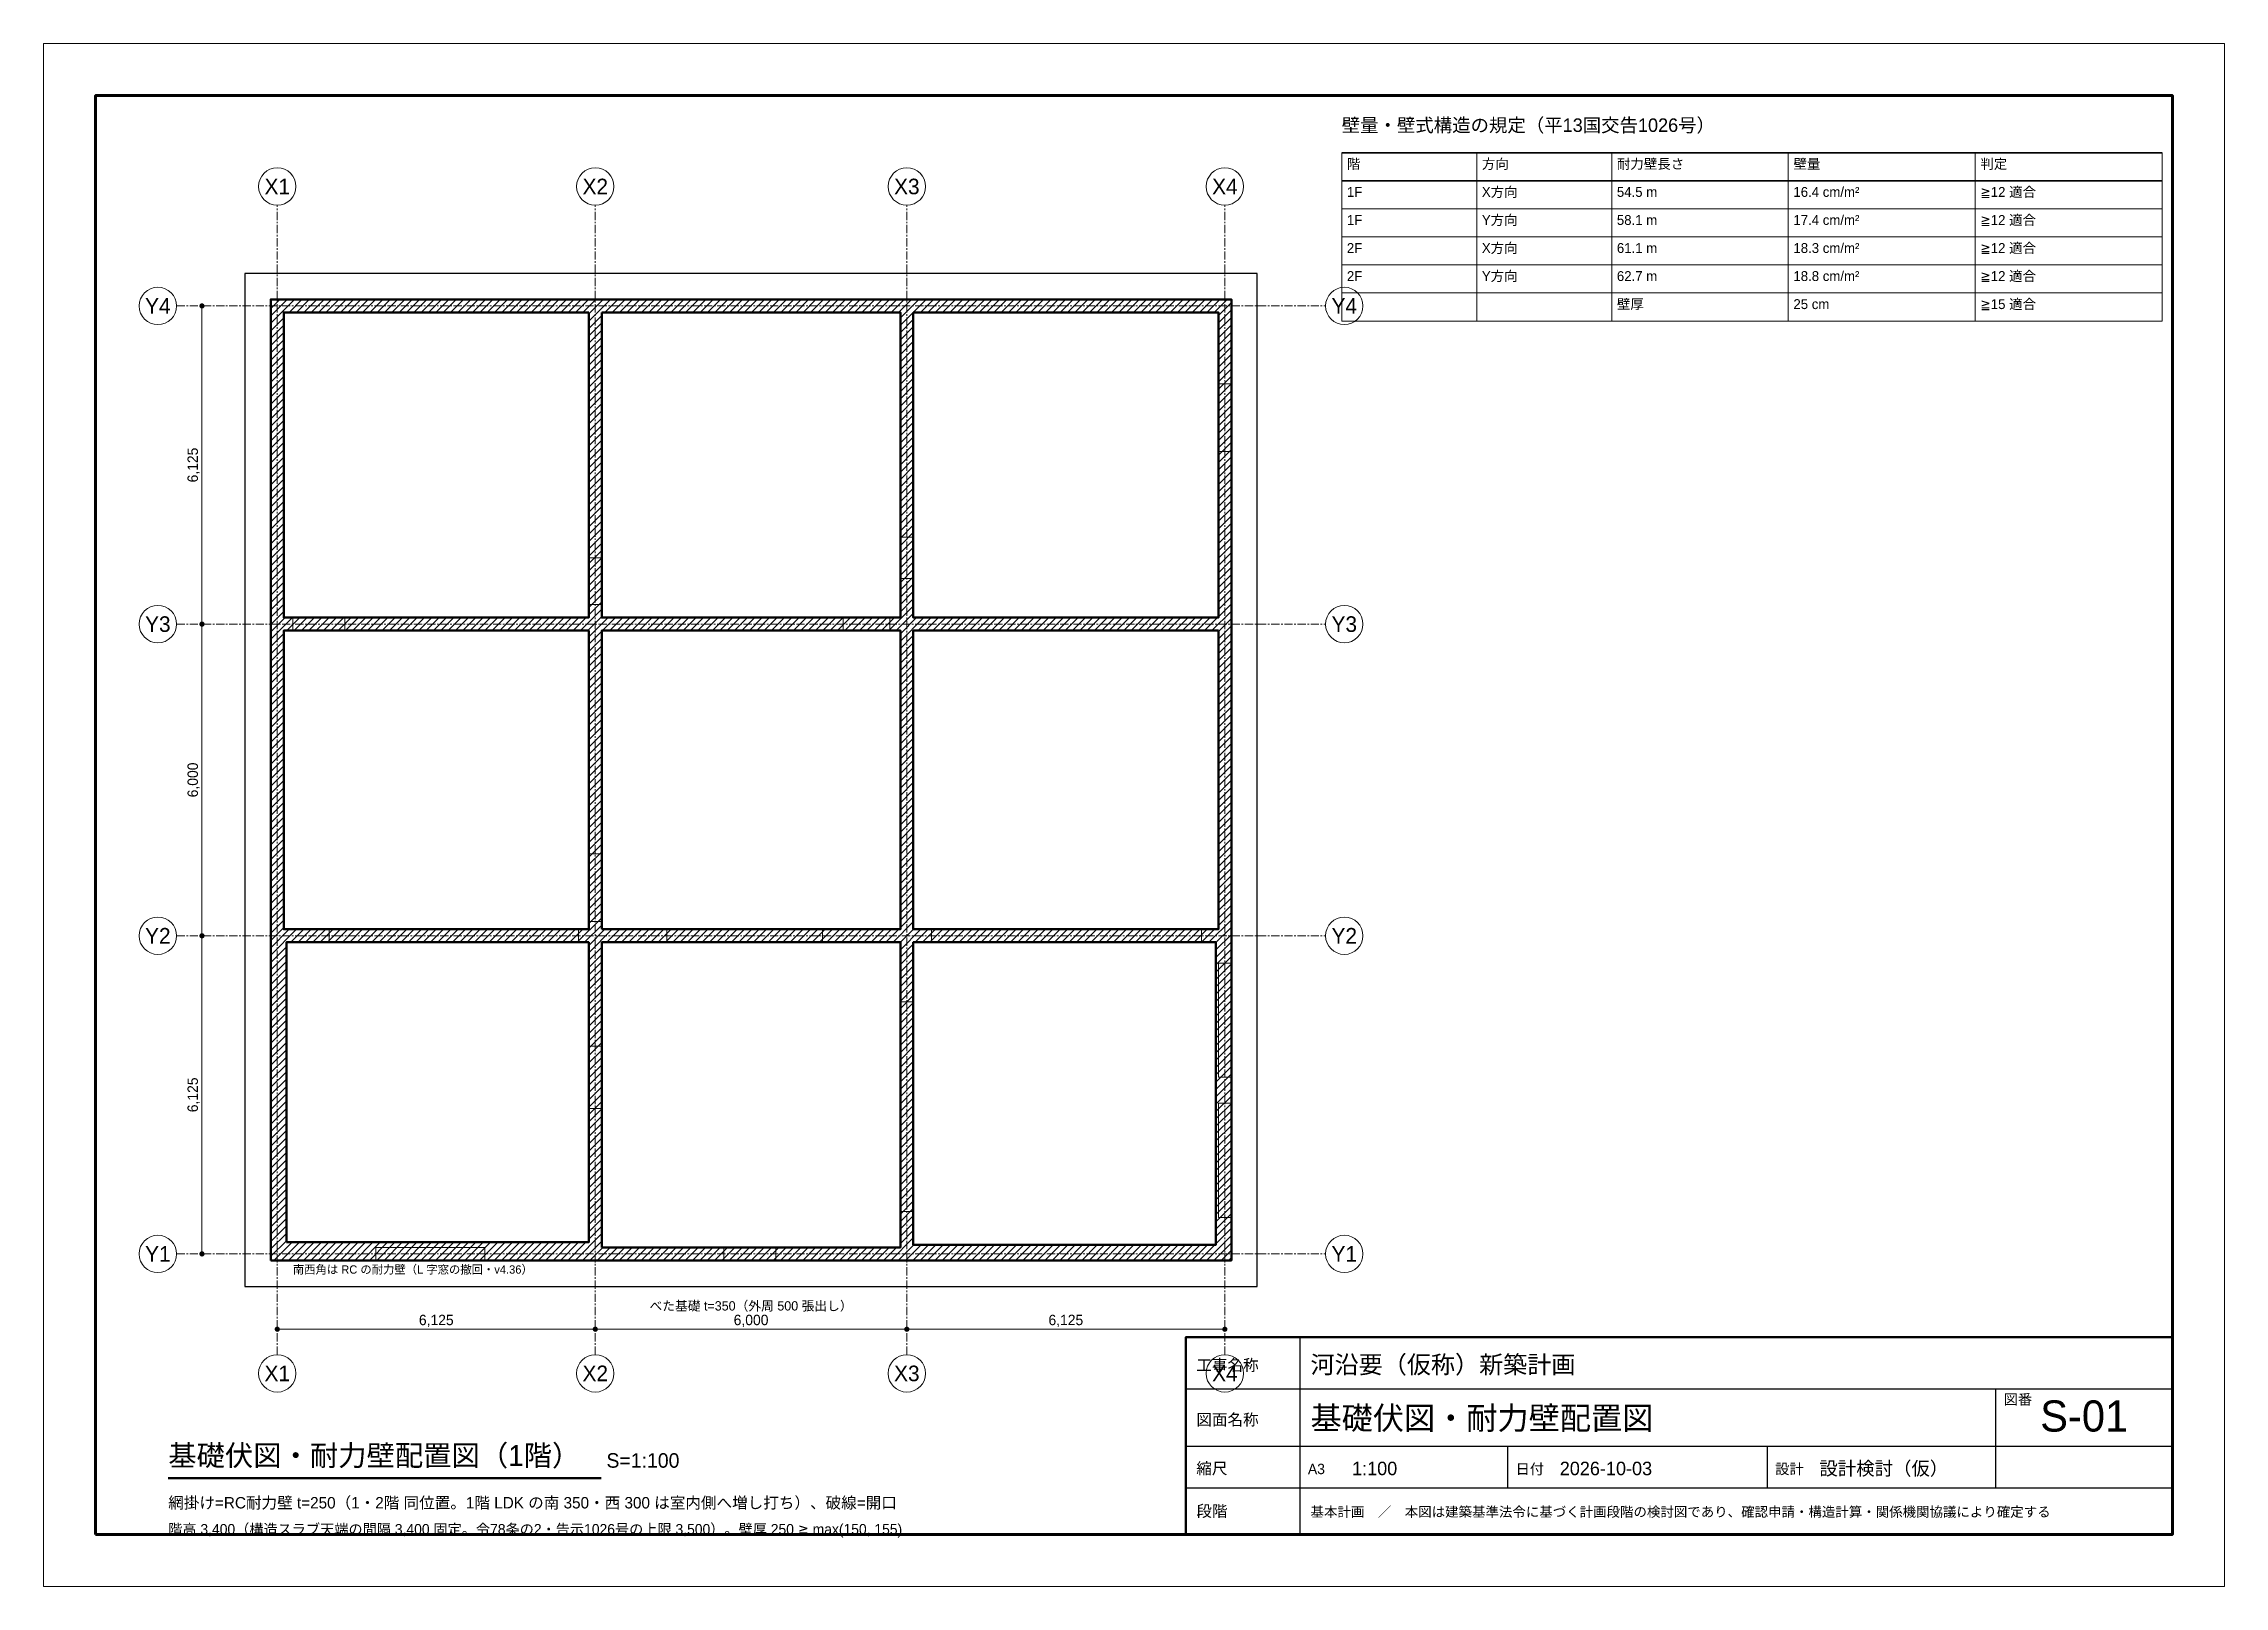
# Model space of a CAD drawing. Header units: millimetres. Extents: x 0 to 42000, y 0 to 29700.
import ezdxf
from ezdxf.enums import TextEntityAlignment as Align

# ---------------------------------------------------------------- set-up
doc = ezdxf.new("R2010")
doc.units = ezdxf.units.MM
doc.header["$LTSCALE"] = 50
doc.linetypes.add('CENTER', pattern=[5.08, 3.175, -0.635, 0.635, -0.635])
for name, color, linetype, lineweight in [('A-CUT-HATCH', 8, 'Continuous', 9), ('A-DIMS', 7, 'Continuous', 13), ('A-GRID', 1, 'CENTER', 13), ('A-GRID-SYMB', 7, 'Continuous', 18), ('A-HIDDEN', 8, 'Continuous', 13), ('A-SYMB', 7, 'Continuous', 18), ('A-TEXT', 7, 'Continuous', 18), ('G-FRAME', 7, 'Continuous', 70), ('G-TABLE', 7, 'Continuous', 18), ('G-TITLE', 7, 'Continuous', 25), ('S-COLS', 7, 'Continuous', 50), ('S-FNDN', 7, 'Continuous', 25), ('S-TEXT', 7, 'Continuous', 18)]:
    doc.layers.add(name, color=color, linetype=linetype, lineweight=lineweight)
doc.styles.add('JP', font='ipag.ttf')
doc.dimstyles.new('JIS', dxfattribs={"dimscale": 100, "dimtxt": 2, "dimasz": 1, "dimexe": 1, "dimexo": 1, "dimgap": 0.6, "dimtad": 1, "dimdec": 0, "dimtxsty": 'JP', "dimblk": 'DOT', "dimcen": 2.5, "dimclrd": 7, "dimclre": 7, "dimclrt": 7, "dimazin": 3, "dimtfac": 1, "dimtmove": 0, "dimatfit": 3, "dimlwd": 13, "dimlwe": 13})

# ---------------------------------------------------------------- blocks, each defined once
blk = doc.blocks.new('_DOT')
at = {"color": 0, "linetype": 'BYBLOCK'}
blk.add_line((-0.5, 0), (-1, 0), dxfattribs=at)
at = {"color": 0, "linetype": 'BYBLOCK', "const_width": 0.5}
blk.add_lwpolyline([(-0.25, 0, 1), (0.25, 0, 1)], format="xyb", close=True, dxfattribs=at)

msp = doc.modelspace()

# ---------------------------------------------------------------- hatches: boundary and pattern name
at = {"layer": 'A-CUT-HATCH'}
h = msp.add_hatch(dxfattribs=at)
h.set_pattern_fill('ANSI31', scale=31.496)
h.paths.add_polyline_path([(4375, 6275), (4375, 6525), (4375, 6625), (4375, 24525), (4375, 24775), (22875, 24775), (22875, 24525), (22875, 6575), (22875, 6525), (22875, 6275)])
h.paths.add_polyline_path([(16750, 24525), (16750, 18650), (22625, 18650), (22625, 24525)])
h.paths.add_polyline_path([(10750, 24525), (10750, 18650), (16500, 18650), (16500, 24525)])
h.paths.add_polyline_path([(10750, 12650), (16500, 12650), (16500, 18400), (10750, 18400)])
h.paths.add_polyline_path([(10750, 6525), (16500, 6525), (16500, 12400), (10750, 12400)])
h.paths.add_polyline_path([(4675, 6625), (10500, 6625), (10500, 12400), (4675, 12400)])
h.paths.add_polyline_path([(10500, 18400), (4625, 18400), (4625, 12650), (10500, 12650)])
h.paths.add_polyline_path([(10500, 24525), (4625, 24525), (4625, 18650), (10500, 18650)])
h.paths.add_polyline_path([(22575, 12400), (16750, 12400), (16750, 6575), (22575, 6575)])
h.paths.add_polyline_path([(22625, 18400), (16750, 18400), (16750, 12650), (22625, 12650)])

# ---------------------------------------------------------------- linework, layer by layer
at = {"layer": 'A-GRID'}
for p, q in [((4500, 4460), (4500, 26590)), ((10625, 4460), (10625, 26590)), ((16625, 4460), (16625, 26590)), ((22750, 4460), (22750, 26590)), ((2560, 24650), (24690, 24650)), ((2560, 18525), (24690, 18525)), ((2560, 12525), (24690, 12525)), ((2560, 6400), (24690, 6400))]:
    msp.add_line(p, q, dxfattribs=at)
at = {"layer": 'A-GRID-SYMB'}
for centre in [(4500, 26950), (10625, 26950), (16625, 26950), (22750, 26950), (2200, 24650), (25050, 24650), (2200, 18525), (25050, 18525), (2200, 12525), (25050, 12525), (2200, 6400), (25050, 6400), (4500, 4100), (10625, 4100), (16625, 4100), (22750, 4100)]:
    msp.add_circle(centre, 360, dxfattribs=at)
at = {"layer": 'A-HIDDEN'}
for points in [[(22625, 21850), (22875, 21850), (22875, 23150), (22625, 23150)], [(16500, 19400), (16750, 19400), (16750, 20200), (16500, 20200)], [(10500, 18900), (10750, 18900), (10750, 19800), (10500, 19800)], [(4800, 18400), (5800, 18400), (5800, 18650), (4800, 18650)], [(15400, 18400), (16300, 18400), (16300, 18650), (15400, 18650)], [(10500, 12800), (10750, 12800), (10750, 14100), (10500, 14100)], [(5500, 12400), (10300, 12400), (10300, 12650), (5500, 12650)], [(12000, 12400), (15000, 12400), (15000, 12650), (12000, 12650)], [(17100, 12400), (22300, 12400), (22300, 12650), (17100, 12650)], [(22625, 9800), (22875, 9800), (22875, 12000), (22625, 12000)], [(16500, 7215), (16750, 7215), (16750, 11250), (16500, 11250)], [(10500, 9200), (10750, 9200), (10750, 10400), (10500, 10400)], [(22625, 7100), (22875, 7100), (22875, 9300), (22625, 9300)], [(6400, 6275), (8500, 6275), (8500, 6525), (6400, 6525)], [(13100, 6275), (14100, 6275), (14100, 6525), (13100, 6525)]]:
    msp.add_lwpolyline(points, close=True, dxfattribs=at)
at = {"layer": 'A-SYMB', "lineweight": 50}
msp.add_line((2400, 2080), (10740, 2080), dxfattribs=at)
at = {"layer": 'G-FRAME', "lineweight": 0}
msp.add_lwpolyline([(0, 0), (42000, 0), (42000, 29700), (0, 29700)], close=True, dxfattribs=at)
at = {"layer": 'G-FRAME'}
msp.add_lwpolyline([(1000, 1000), (41000, 1000), (41000, 28700), (1000, 28700)], close=True, dxfattribs=at)
at = {"layer": 'G-TABLE', "lineweight": 35}
for points in [[(25000, 27600), (40800, 27600)], [(25000, 27060), (40800, 27060)]]:
    msp.add_lwpolyline(points, dxfattribs=at)
at = {"layer": 'G-TABLE'}
for points in [[(25000, 27600), (25000, 24360)], [(27600, 27600), (27600, 24360)], [(30200, 27600), (30200, 24360)], [(33600, 27600), (33600, 24360)], [(37200, 27600), (37200, 24360)], [(40800, 27600), (40800, 24360)]]:
    msp.add_lwpolyline(points, dxfattribs=at)
at = {"layer": 'G-TABLE', "lineweight": 18}
for points in [[(25000, 26520), (40800, 26520)], [(25000, 25980), (40800, 25980)], [(25000, 25440), (40800, 25440)], [(25000, 24900), (40800, 24900)], [(25000, 24360), (40800, 24360)]]:
    msp.add_lwpolyline(points, dxfattribs=at)
at = {"layer": 'G-TITLE'}
for p, q in [((24200, 1000), (24200, 4800)), ((22000, 3800), (41000, 3800)), ((37600, 1900), (37600, 3800)), ((22000, 2700), (41000, 2700)), ((24200, 1900), (24200, 2700)), ((28200, 1900), (28200, 2700)), ((33200, 1900), (33200, 2700)), ((22000, 1900), (41000, 1900))]:
    msp.add_line(p, q, dxfattribs=at)
at = {"layer": 'G-TITLE', "lineweight": 50}
msp.add_lwpolyline([(22000, 1000), (41000, 1000), (41000, 4800), (22000, 4800)], close=True, dxfattribs=at)
at = {"layer": 'S-COLS'}
for points in [[(4375, 6275), (4375, 6525), (4375, 6625), (4375, 24525), (4375, 24775), (22875, 24775), (22875, 24525), (22875, 6575), (22875, 6525), (22875, 6275), (4375, 6275)], [(10500, 24525), (4625, 24525), (4625, 18650), (10500, 18650), (10500, 24525)], [(10750, 24525), (10750, 18650), (16500, 18650), (16500, 24525), (10750, 24525)], [(16750, 24525), (16750, 18650), (22625, 18650), (22625, 24525), (16750, 24525)], [(10500, 18400), (4625, 18400), (4625, 12650), (10500, 12650), (10500, 18400)], [(10750, 12650), (16500, 12650), (16500, 18400), (10750, 18400), (10750, 12650)], [(22625, 18400), (16750, 18400), (16750, 12650), (22625, 12650), (22625, 18400)], [(4675, 6625), (10500, 6625), (10500, 12400), (4675, 12400), (4675, 6625)], [(10750, 6525), (16500, 6525), (16500, 12400), (10750, 12400), (10750, 6525)], [(22575, 12400), (16750, 12400), (16750, 6575), (22575, 6575), (22575, 12400)]]:
    msp.add_lwpolyline(points, dxfattribs=at)
at = {"layer": 'S-FNDN'}
msp.add_lwpolyline([(3875, 5775), (23375, 5775), (23375, 25275), (3875, 25275)], close=True, dxfattribs=at)

# ---------------------------------------------------------------- texts
at = {"layer": 'A-GRID-SYMB', "style": 'JP'}
for s, p in [('X1', (4500, 26950)), ('X2', (10625, 26950)), ('X3', (16625, 26950)), ('X4', (22750, 26950)), ('Y4', (2200, 24650)), ('Y4', (25050, 24650)), ('Y3', (2200, 18525)), ('Y3', (25050, 18525)), ('Y2', (2200, 12525)), ('Y2', (25050, 12525)), ('Y1', (2200, 6400)), ('Y1', (25050, 6400)), ('X1', (4500, 4100)), ('X2', (10625, 4100)), ('X3', (16625, 4100)), ('X4', (22750, 4100))]:
    msp.add_text(s, height=300, dxfattribs=at).set_placement(p, align=Align.MIDDLE_CENTER)
at = {"layer": 'A-TEXT', "style": 'JP'}
for s, height, p in [('壁量・壁式構造の規定（平13国交告1026号）', 260, (25000, 28000)), ('階', 190, (25100, 27290)), ('方向', 190, (27700, 27290)), ('耐力壁長さ', 190, (30300, 27290)), ('壁量', 190, (33700, 27290)), ('判定', 190, (37300, 27290)), ('1F', 190, (25100, 26750)), ('X方向', 190, (27700, 26750)), ('54.5 m', 190, (30300, 26750)), ('16.4 cm/m²', 190, (33700, 26750)), ('≧12 適合', 190, (37300, 26750)), ('1F', 190, (25100, 26210)), ('Y方向', 190, (27700, 26210)), ('58.1 m', 190, (30300, 26210)), ('17.4 cm/m²', 190, (33700, 26210)), ('≧12 適合', 190, (37300, 26210)), ('2F', 190, (25100, 25670)), ('X方向', 190, (27700, 25670)), ('61.1 m', 190, (30300, 25670)), ('18.3 cm/m²', 190, (33700, 25670)), ('≧12 適合', 190, (37300, 25670)), ('2F', 190, (25100, 25130)), ('Y方向', 190, (27700, 25130)), ('62.7 m', 190, (30300, 25130)), ('18.8 cm/m²', 190, (33700, 25130)), ('≧12 適合', 190, (37300, 25130)), ('壁厚', 190, (30300, 24590)), ('25 cm', 190, (33700, 24590)), ('≧15 適合', 190, (37300, 24590)), ('網掛け=RC耐力壁 t=250（1・2階 同位置。1階 LDK の南 350・西 300 は室内側へ増し打ち）、破線=開口', 220, (2400, 1500)), ('階高 3,400（構造スラブ天端の間隔 3,400 固定。令78条の2・告示1026号の上限 3,500）。壁厚 250 ≧ max(150, 155)', 200, (2400, 1000))]:
    msp.add_text(s, height=height, dxfattribs=at).set_placement(p)
for s, height, p in [('基礎伏図・耐力壁配置図（1階）', 400, (2400, 2200)), ('S=1:100', 280, (10840, 2200))]:
    msp.add_text(s, height=height, dxfattribs=at).set_placement(p, align=Align.BOTTOM_LEFT)
at = {"layer": 'G-TITLE', "style": 'JP'}
for s, height, p in [('工事名称', 220, (22200, 4150)), ('河沿要（仮称）新築計画', 340, (24400, 4100)), ('基礎伏図・耐力壁配置図', 440, (24400, 3020)), ('図番', 200, (37750, 3500)), ('図面名称', 220, (22200, 3100)), ('縮尺', 220, (22200, 2160)), ('A3', 200, (24350, 2160)), ('1:100', 260, (25200, 2140)), ('日付', 200, (28350, 2160)), ('2026-10-03', 260, (29200, 2140)), ('設計', 200, (33350, 2160)), ('設計検討（仮）', 260, (34200, 2140)), ('段階', 220, (22200, 1340)), ('基本計画\u3000／\u3000本図は建築基準法令に基づく計画段階の検討図であり、確認申請・構造計算・関係機関協議により確定する', 190, (24400, 1340))]:
    msp.add_text(s, height=height, dxfattribs=at).set_placement(p)
msp.add_text('S-01', height=600, dxfattribs=at).set_placement((39300, 2800), align=Align.BOTTOM_CENTER)
at = {"layer": 'S-TEXT', "style": 'JP'}
msp.add_text('南西角は RC の耐力壁（L 字窓の撤回・v4.36）', height=160, dxfattribs=at).set_placement((4800, 6100), align=Align.MIDDLE_LEFT)
msp.add_text('べた基礎 t=350（外周 500 張出し）', height=180, dxfattribs=at).set_placement((13625, 5400), align=Align.MIDDLE_CENTER)

# ---------------------------------------------------------------- dimensions: what is measured, and where the dimension line sits
at = {"layer": 'A-DIMS'}
for base, p1, p2, text in [((3050, 18525), (3050, 18525), (3050, 24650), '6,125'), ((3050, 12525), (3050, 12525), (3050, 18525), '6,000'), ((3050, 6400), (3050, 6400), (3050, 12525), '6,125')]:
    msp.add_linear_dim(base=base, p1=p1, p2=p2, angle=90, text=text, dimstyle='JIS', dxfattribs=at).render()
for base, p1, p2, text in [((4500, 4950), (4500, 4950), (10625, 4950), '6,125'), ((10625, 4950), (10625, 4950), (16625, 4950), '6,000'), ((16625, 4950), (16625, 4950), (22750, 4950), '6,125')]:
    msp.add_linear_dim(base=base, p1=p1, p2=p2, text=text, dimstyle='JIS', dxfattribs=at).render()

doc.saveas('drawing.dxf')
